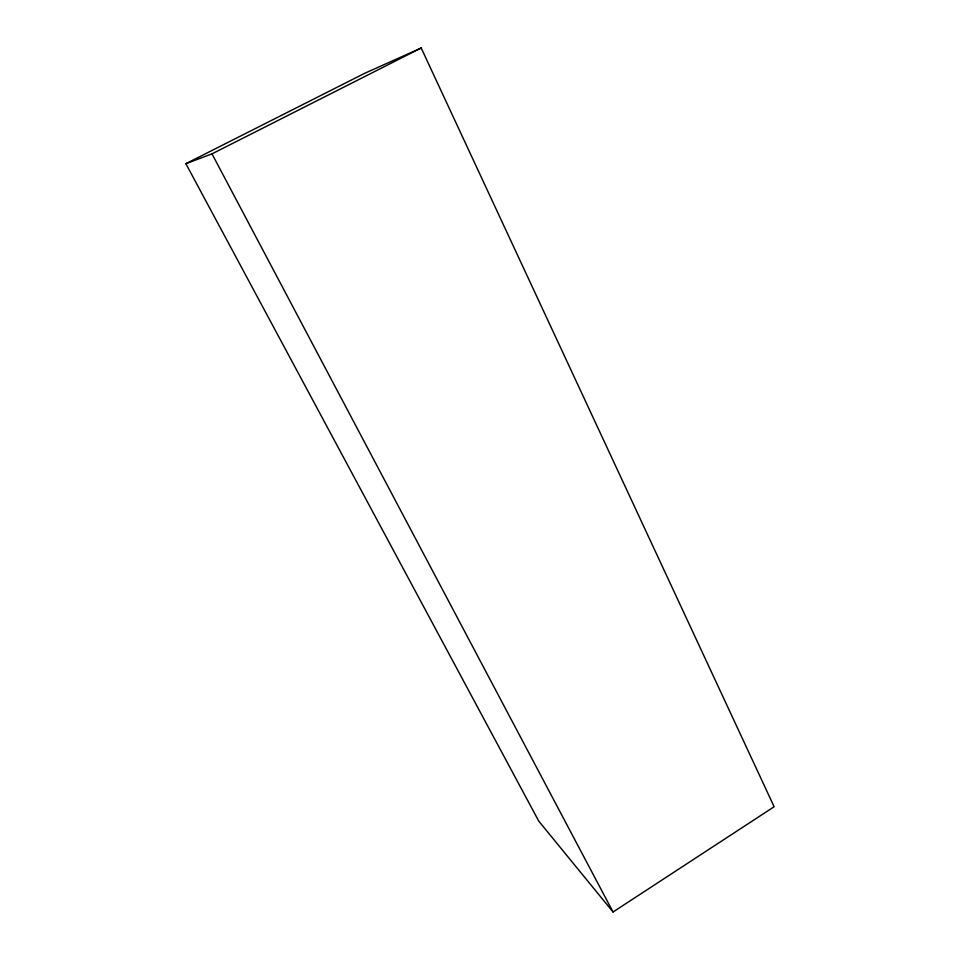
<?xml version="1.0" encoding="UTF-8"?>
<svg xmlns="http://www.w3.org/2000/svg" width="960" height="960" viewBox="0 0 960 960"><rect width="100%" height="100%" fill="white"/><g stroke="black" fill="none" stroke-linecap="round" stroke-linejoin="round"><path stroke-width="1.44" d="M613.056 912L774.132 806.748L421.188 48L364.512 73.38L185.868 163.692L538.764 821.136L613.056 912L211.992 153.852L185.868 163.692M211.992 153.852L421.188 48"/></g></svg>
